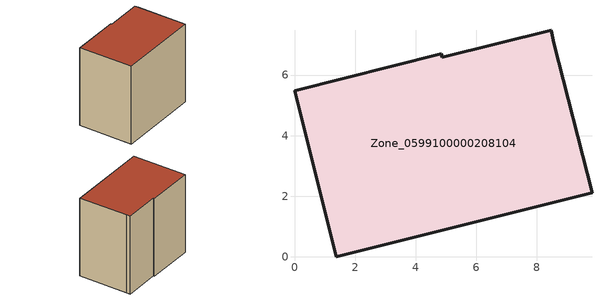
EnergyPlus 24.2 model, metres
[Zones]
Zone_0599100000208104
 floor ground (C_G): 1.38,0 0,5.48 4.85,6.7 4.87,6.58 8.47,7.48 8.56,7.07 9.82,2.12 z0
 wall outside (C_F): 0,5.48 1.38,0 9.82,2.12 8.56,7.07 8.47,7.48 4.87,6.58 4.85,6.7 0,5.48 z0:8.3
 roof outside (C_R): 8.56,7.07 8.47,7.48 4.87,6.58 4.85,6.7 0,5.48 1.38,0 9.82,2.12 z8.3
[BUILDING]
Pand.0599100000208104: North Axis=0; Terrain=City; Loads Convergence Tolerance Value=0.04; Temperature Convergence Tolerance Value=0.4; Solar Distribution=FullExterior; Maximum Number of Warmup Days=25; Minimum Number of Warmup Days=1
[Site:Location]
Rotterdam.The.Hague.AP_ZH_NLD Design_Conditions: Latitude=51.96; Longitude=4.45; Time Zone=1; Elevation=-4.5
[SITE:GROUNDTEMPERATURE:BUILDINGSURFACE]
18, 18, 18, 18, 18, 18, 18, 18, 18, 18, 18, 18
[MATERIAL] Thermal Absorptance=0.9; Solar Absorptance=0.7; Visible Absorptance=0.7
Name | Roughness | Thickness | Conductivity | Density | Specific Heat
G.TI.1975-1991 | MediumSmooth | 0.15 | 0.288461 | 540 | 1210
F.TI.1975-1991 | Rough | 0.3 | 0.230769 | 1920 | 840
R.TI.1975-1991 | MediumRough | 0.2 | 0.153846 | 1500 | 1000
[CONSTRUCTION]
C_G: G.TI.1975-1991
C_F: F.TI.1975-1991
C_R: R.TI.1975-1991
[ZONE]
Zone_0599100000208104: Type=1; Multiplier=1; Ceiling Height=Autocalculate; Volume=Autocalculate; Floor Area=autocalculate; Part of Total Floor Area=Yes
[ZONEINFILTRATION:DESIGNFLOWRATE]
Infil_Zone_0599100000208104: Zone or ZoneList or Space or SpaceList=Zone_0599100000208104; Schedule=AlwaysOn; Design Flow Rate Calculation Method=Flow/Area; Flow Rate per Floor Area=0.003; Constant Term Coefficient=1; Temperature Term Coefficient=0; Velocity Term Coefficient=0; Velocity Squared Term Coefficient=0
[HVACTEMPLATE:ZONE:IDEALLOADSAIRSYSTEM]
Zone_0599100000208104: Maximum Heating Supply Air Temperature=50; Minimum Cooling Supply Air Temperature=13; Maximum Heating Supply Air Humidity Ratio=0.0156; Minimum Cooling Supply Air Humidity Ratio=0.0077; Heating Limit=NoLimit; Cooling Limit=NoLimit; Dehumidification Control Type=ConstantSensibleHeatRatio; Cooling Sensible Heat Ratio=0.7; Dehumidification Setpoint=60; Humidification Control Type=None; Humidification Setpoint=30; Outdoor Air Method=None; Outdoor Air Flow Rate per Person=0.00944; Outdoor Air Flow Rate per Zone Floor Area=0; Outdoor Air Flow Rate per Zone=0; Demand Controlled Ventilation Type=None; Outdoor Air Economizer Type=NoEconomizer; Heat Recovery Type=None; Sensible Heat Recovery Effectiveness=0.7; Latent Heat Recovery Effectiveness=0.65
[ZONECONTROL:THERMOSTAT]
ThermostatControl_Zone_0599100000208104: Zone or ZoneList=Zone_0599100000208104; Control Type Schedule=DualSetpointControlType; Control 1=Thermostat_Zone_0599100000208104; Temperature Difference Between Cutout And Setpoint=0
[THERMOSTATSETPOINT:DUALSETPOINT]
Thermostat_Zone_0599100000208104: Heating Setpoint Temperature Schedule=HeatingSetpoint_Zone_0599100000208104; Cooling Setpoint Temperature Schedule=CoolingSetpoint_Zone_0599100000208104
[SCHEDULE:COMPACT]
HeatingSetpoint_Zone_0599100000208104: Through: 12/31, For: AllDays, Until: 24:00, 21
CoolingSetpoint_Zone_0599100000208104: Through: 12/31, For: AllDays, Until: 24:00, 24
DualSetpointControlType: Through: 12/31, For: AllDays, Until: 24:00, 4
AlwaysOn: Through: 12/31, For: AllDays, Until: 24:00, 1
